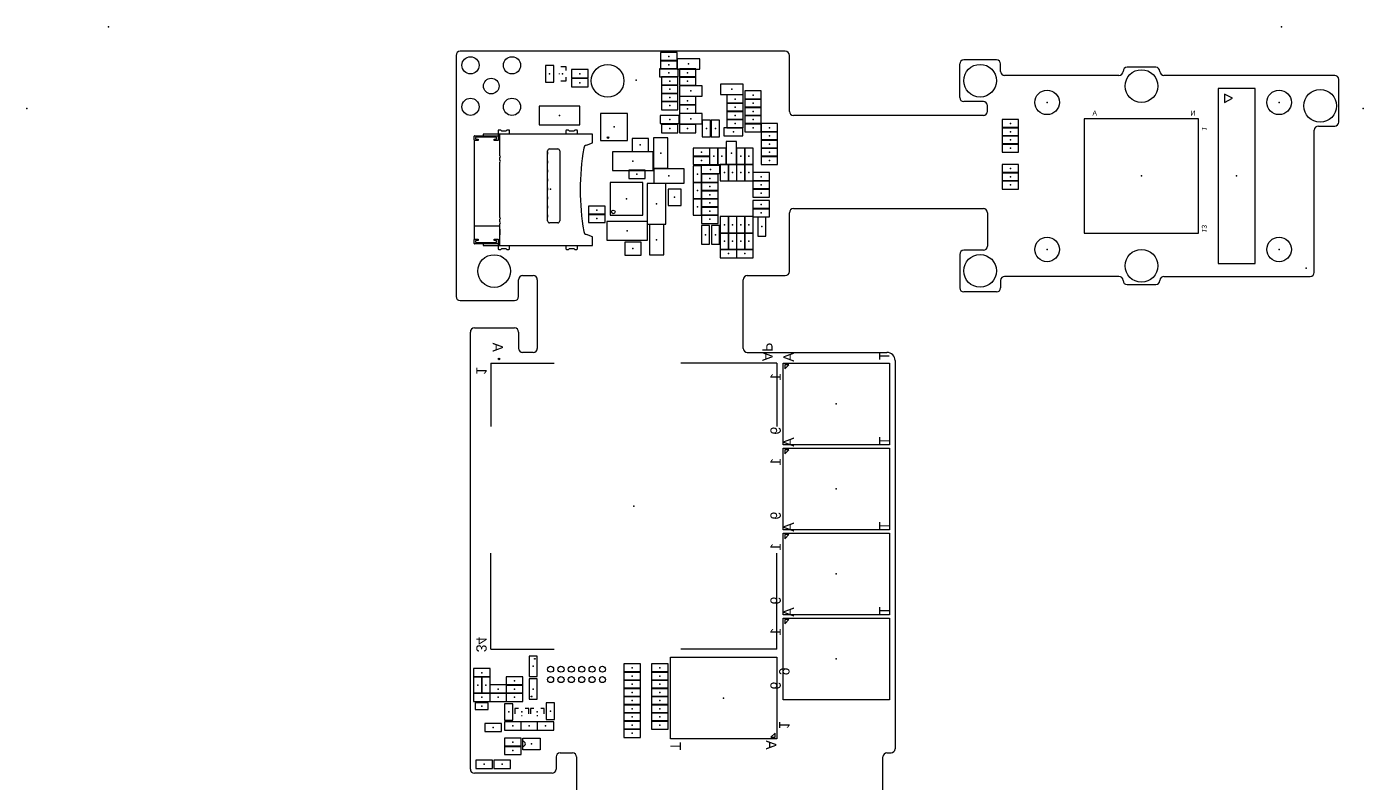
# Model space of a CAD drawing. Extents: x 5 to 169, y 5 to 191.
# Drawn here: x 5 to 168.6, y 99 to 191.5 of the extents above; entities that cross this region are included whole.
import ezdxf
from ezdxf.enums import TextEntityAlignment as Align

# ---------------------------------------------------------------- set-up
doc = ezdxf.new("R2010")
doc.units = 0
for name, color, linetype in [('17', 82, 'CONTINUOUS'), ('20', 7, 'CONTINUOUS'), ('22', 253, 'CONTINUOUS'), ('24', 7, 'CONTINUOUS')]:
    doc.layers.add(name, color=color, linetype=linetype)

# ---------------------------------------------------------------- blocks, each defined once
blk = doc.blocks.new('ROUNDP')
blk.add_circle((0, 0), 0.5)

msp = doc.modelspace()

# ---------------------------------------------------------------- linework, layer by layer
at = {"layer": '20'}
for p, q in [((97.85, 188.458), (58.058, 188.458)), ((57.558, 187.958), (57.558, 158.442)), ((98.35, 181.1), (98.35, 187.958)), ((119.2, 182.8), (119.2, 186.9)), ((123.7, 187.4), (119.7, 187.4)), ((124.2, 186), (124.2, 186.9)), ((138.7, 185.5), (124.7, 185.5)), ((143.2, 186.5), (139.7, 186.5)), ((165.1, 185.5), (144.2, 185.5)), ((165.6, 179.8), (165.6, 185)), ((122.1, 182.3), (119.7, 182.3)), ((122.6, 181.1), (122.6, 181.8)), ((122.1, 180.6), (98.85, 180.6)), ((162.6, 161.4), (162.6, 178.8)), ((163.1, 179.3), (165.1, 179.3)), ((98.35, 161.5), (98.35, 168.7)), ((98.85, 169.2), (122.1, 169.2)), ((122.6, 168.7), (122.6, 164.6)), ((119.2, 163.6), (119.2, 159.5)), ((122.1, 164.1), (119.7, 164.1)), ((65.2, 158.442), (65.2, 160.5)), ((65.7, 161), (67, 161)), ((67.5, 160.5), (67.5, 152.1)), ((92.7, 152.1), (92.7, 160.5)), ((93.2, 161), (97.85, 161)), ((124.2, 160.4), (124.2, 159.5)), ((138.7, 160.9), (124.7, 160.9)), ((144.2, 160.9), (162.1, 160.9)), ((123.7, 159), (119.7, 159)), ((139.7, 159.9), (143.2, 159.9)), ((58.058, 157.942), (64.7, 157.942)), ((59.3, 100.6), (59.3, 154.1)), ((59.8, 154.6), (64.7, 154.6)), ((65.2, 154.1), (65.2, 152.1)), ((67, 151.6), (65.7, 151.6)), ((93.2, 151.6), (110.3, 151.6)), ((111.3, 150.6), (111.3, 103.1)), ((69.8, 102.1), (69.8, 100.6)), ((70.3, 102.6), (71.8, 102.6)), ((72.3, 102.1), (72.3, 93.6)), ((109.8, 93.6), (109.8, 102.1)), ((110.3, 102.6), (110.8, 102.6)), ((69.3, 100.1), (59.8, 100.1))]:
    msp.add_line(p, q, dxfattribs=at)
for centre, radius in [((76.108, 184.838), 2), ((121.7, 184.856), 2), ((141.45, 184.2), 2), ((129.9, 182.2), 1.5), ((158.3, 182.2), 1.5), ((163.321, 181.778), 2), ((129.9, 164.2), 1.5), ((158.3, 164.2), 1.5), ((141.45, 162.2), 2), ((62.208, 161.562), 2), ((121.7, 161.58), 2), ((69.125, 112.835), 0.37), ((70.395, 112.835), 0.37), ((71.665, 112.835), 0.37), ((72.935, 112.835), 0.37), ((74.205, 112.835), 0.37), ((75.475, 112.835), 0.37), ((69.125, 111.565), 0.37), ((70.395, 111.565), 0.37), ((71.665, 111.565), 0.37), ((72.935, 111.565), 0.37), ((74.205, 111.565), 0.37), ((75.475, 111.565), 0.37)]:
    msp.add_circle(centre, radius, dxfattribs=at)
for centre, radius, start, end in [((58.058, 187.958), 0.5, 90, 180), ((97.85, 187.958), 0.5, 0, 90), ((119.7, 186.9), 0.5, 90, 180), ((123.7, 186.9), 0.5, 0, 90), ((124.7, 186), 0.5, 180, 270), ((138.7, 186), 0.5, 270, 0), ((139.7, 186), 0.5, 90, 180), ((143.2, 186), 0.5, 0, 90), ((144.2, 186), 0.5, 180, 270), ((165.1, 185), 0.5, 0, 90), ((119.7, 182.8), 0.5, 180, 270), ((122.1, 181.8), 0.5, 0, 90), ((98.85, 181.1), 0.5, 180, 270), ((122.1, 181.1), 0.5, 270, 0), ((163.1, 178.8), 0.5, 90, 180), ((165.1, 179.8), 0.5, 270, 0), ((98.85, 168.7), 0.5, 90, 180), ((122.1, 168.7), 0.5, 0, 90), ((119.7, 163.6), 0.5, 90, 180), ((122.1, 164.6), 0.5, 270, 0), ((65.7, 160.5), 0.5, 90, 180), ((67, 160.5), 0.5, 0, 90), ((93.2, 160.5), 0.5, 90, 180), ((97.85, 161.5), 0.5, 270, 0), ((124.7, 160.4), 0.5, 90, 180), ((138.7, 160.4), 0.5, 0, 90), ((139.7, 160.4), 0.5, 180, 270), ((143.2, 160.4), 0.5, 270, 0), ((144.2, 160.4), 0.5, 90, 180), ((162.1, 161.4), 0.5, 270, 0), ((119.7, 159.5), 0.5, 180, 270), ((123.7, 159.5), 0.5, 270, 0), ((58.058, 158.442), 0.5, 180, 270), ((64.7, 158.442), 0.5, 270, 0), ((59.8, 154.1), 0.5, 90, 180), ((64.7, 154.1), 0.5, 0, 90), ((65.7, 152.1), 0.5, 180, 270), ((67, 152.1), 0.5, 270, 0), ((93.2, 152.1), 0.5, 180, 270), ((110.3, 150.6), 1, 0, 90), ((110.8, 103.1), 0.5, 270, 0), ((70.3, 102.1), 0.5, 90, 180), ((71.8, 102.1), 0.5, 0, 90), ((110.3, 102.1), 0.5, 90, 180), ((59.8, 100.6), 0.5, 180, 270), ((69.3, 100.6), 0.5, 270, 0)]:
    msp.add_arc(centre, radius, start, end, dxfattribs=at)
at = {"layer": '22'}
for p, q in [((84.616, 188.308), (82.584, 188.308)), ((82.584, 188.308), (82.584, 187.292)), ((84.616, 187.292), (84.616, 188.308)), ((69.508, 186.716), (68.492, 186.716)), ((68.492, 186.716), (68.492, 184.684)), ((69.508, 184.684), (69.508, 186.716)), ((71.025, 186.55), (70.375, 186.55)), ((71.025, 186.118), (71.025, 186.55)), ((84.616, 187.308), (82.584, 187.308)), ((82.584, 187.308), (82.584, 186.292)), ((82.584, 187.292), (84.616, 187.292)), ((87.397, 187.535), (84.603, 187.535)), ((84.603, 187.535), (84.603, 186.265)), ((84.616, 186.292), (84.616, 187.308)), ((87.397, 186.265), (87.397, 187.535)), ((70.175, 185.752), (70.175, 185.648)), ((71.025, 184.85), (71.025, 185.282)), ((73.716, 186.208), (71.684, 186.208)), ((71.684, 186.208), (71.684, 185.192)), ((71.684, 185.192), (73.716, 185.192)), ((73.716, 185.108), (71.684, 185.108)), ((71.684, 185.108), (71.684, 184.092)), ((73.716, 185.192), (73.716, 186.208)), ((73.716, 184.092), (73.716, 185.108)), ((84.7542, 186.289), (82.4458, 186.289)), ((82.4458, 186.289), (82.4458, 185.311)), ((82.4458, 185.311), (84.7542, 185.311)), ((82.584, 186.292), (84.616, 186.292)), ((84.716, 185.308), (82.684, 185.308)), ((82.684, 185.308), (82.684, 184.292)), ((84.603, 186.265), (87.397, 186.265)), ((84.716, 184.292), (84.716, 185.308)), ((84.7542, 185.311), (84.7542, 186.289)), ((86.916, 186.308), (84.884, 186.308)), ((84.884, 186.308), (84.884, 185.292)), ((86.916, 185.308), (84.884, 185.308)), ((84.884, 185.308), (84.884, 184.292)), ((84.884, 185.292), (86.916, 185.292)), ((86.916, 185.292), (86.916, 186.308)), ((86.916, 184.292), (86.916, 185.308)), ((68.492, 184.684), (69.508, 184.684)), ((70.375, 184.85), (71.025, 184.85)), ((71.684, 184.092), (73.716, 184.092)), ((84.716, 184.308), (82.684, 184.308)), ((82.684, 184.308), (82.684, 183.292)), ((82.684, 184.292), (84.716, 184.292)), ((84.716, 183.308), (82.684, 183.308)), ((82.684, 183.308), (82.684, 182.292)), ((82.684, 183.292), (84.716, 183.292)), ((84.716, 183.292), (84.716, 184.308)), ((84.716, 182.292), (84.716, 183.308)), ((84.884, 184.292), (86.916, 184.292)), ((87.697, 184.235), (84.903, 184.235)), ((84.903, 184.235), (84.903, 182.965)), ((87.697, 182.965), (87.697, 184.235)), ((92.697, 184.435), (89.903, 184.435)), ((89.903, 184.435), (89.903, 183.165)), ((92.697, 183.165), (92.697, 184.435)), ((94.916, 183.608), (92.884, 183.608)), ((92.884, 183.608), (92.884, 182.592)), ((94.916, 182.592), (94.916, 183.608)), ((155.35, 183.9), (150.85, 183.9)), ((150.85, 183.9), (150.85, 162.5)), ((155.35, 162.5), (155.35, 183.9)), ((72.6892, 181.743), (67.7108, 181.743)), ((67.7108, 181.743), (67.7108, 179.457)), ((72.6892, 179.457), (72.6892, 181.743)), ((84.716, 182.308), (82.684, 182.308)), ((82.684, 182.308), (82.684, 181.292)), ((82.684, 182.292), (84.716, 182.292)), ((84.716, 181.292), (84.716, 182.308)), ((86.916, 182.908), (84.884, 182.908)), ((84.884, 182.908), (84.884, 181.892)), ((86.916, 181.908), (84.884, 181.908)), ((84.884, 181.908), (84.884, 180.892)), ((84.884, 181.892), (86.916, 181.892)), ((84.903, 182.965), (87.697, 182.965)), ((86.916, 181.892), (86.916, 182.908)), ((86.916, 180.892), (86.916, 181.908)), ((89.903, 183.165), (92.697, 183.165)), ((92.716, 183.108), (90.684, 183.108)), ((90.684, 183.108), (90.684, 182.092)), ((92.716, 182.108), (90.684, 182.108)), ((90.684, 182.108), (90.684, 181.092)), ((90.684, 182.092), (92.716, 182.092)), ((92.716, 182.092), (92.716, 183.108)), ((92.716, 181.092), (92.716, 182.108)), ((94.916, 182.608), (92.884, 182.608)), ((92.884, 182.608), (92.884, 181.592)), ((92.884, 182.592), (94.916, 182.592)), ((94.916, 181.608), (92.884, 181.608)), ((92.884, 181.608), (92.884, 180.592)), ((94.916, 181.592), (94.916, 182.608)), ((94.916, 180.592), (94.916, 181.608)), ((151.6, 183.2), (151.6, 182.2)), ((152.6, 182.7), (151.6, 183.2)), ((151.6, 182.2), (152.6, 182.7)), ((75.25, 180.85), (75.25, 177.55)), ((78.55, 180.85), (75.25, 180.85)), ((78.55, 177.55), (78.55, 180.85)), ((84.8542, 180.589), (82.5458, 180.589)), ((82.5458, 180.589), (82.5458, 179.611)), ((82.684, 181.292), (84.716, 181.292)), ((84.8542, 179.611), (84.8542, 180.589)), ((84.884, 180.892), (86.916, 180.892)), ((87.697, 180.835), (84.903, 180.835)), ((84.903, 180.835), (84.903, 179.565)), ((88.708, 180.016), (87.692, 180.016)), ((87.692, 180.016), (87.692, 177.984)), ((87.697, 179.565), (87.697, 180.835)), ((88.708, 177.984), (88.708, 180.016)), ((88.792, 180.016), (88.792, 177.984)), ((89.808, 180.016), (88.792, 180.016)), ((89.808, 177.984), (89.808, 180.016)), ((92.716, 181.108), (90.684, 181.108)), ((90.684, 181.108), (90.684, 180.092)), ((90.684, 181.092), (92.716, 181.092)), ((92.716, 180.108), (90.684, 180.108)), ((90.684, 180.108), (90.684, 179.092)), ((90.684, 180.092), (92.716, 180.092)), ((92.716, 180.092), (92.716, 181.108)), ((92.716, 179.092), (92.716, 180.108)), ((92.884, 181.592), (94.916, 181.592)), ((94.916, 180.608), (92.884, 180.608)), ((92.884, 180.608), (92.884, 179.592)), ((92.884, 180.592), (94.916, 180.592)), ((94.916, 179.592), (94.916, 180.608)), ((126.416, 180.108), (124.384, 180.108)), ((124.384, 180.108), (124.384, 179.092)), ((126.416, 179.092), (126.416, 180.108)), ((148.45, 180.2), (134.45, 180.2)), ((134.45, 180.2), (134.45, 166.2)), ((148.45, 166.2), (148.45, 180.2)), ((62.695, 178.725), (62.695, 178.055)), ((63.025, 178.805), (62.775, 178.805)), ((63.15, 178.685), (63.025, 178.805)), ((63.65, 178.685), (63.15, 178.685)), ((63.775, 178.805), (63.65, 178.685)), ((64.025, 178.805), (63.775, 178.805)), ((64.105, 178.305), (64.105, 178.725)), ((67.7108, 179.457), (72.6892, 179.457)), ((70.995, 178.725), (70.995, 178.305)), ((71.325, 178.805), (71.075, 178.805)), ((71.45, 178.685), (71.325, 178.805)), ((71.95, 178.685), (71.45, 178.685)), ((72.075, 178.805), (71.95, 178.685)), ((72.325, 178.805), (72.075, 178.805)), ((72.405, 178.305), (72.405, 178.725)), ((82.5458, 179.611), (84.8542, 179.611)), ((84.716, 179.508), (82.684, 179.508)), ((82.684, 179.508), (82.684, 178.492)), ((82.684, 178.492), (84.716, 178.492)), ((84.716, 178.492), (84.716, 179.508)), ((86.916, 179.508), (84.884, 179.508)), ((84.884, 179.508), (84.884, 178.492)), ((84.884, 178.492), (86.916, 178.492)), ((84.903, 179.565), (87.697, 179.565)), ((86.916, 178.492), (86.916, 179.508)), ((92.6542, 179.089), (90.3458, 179.089)), ((90.3458, 179.089), (90.3458, 178.111)), ((90.684, 179.092), (92.716, 179.092)), ((92.6542, 178.111), (92.6542, 179.089)), ((94.916, 179.608), (92.884, 179.608)), ((92.884, 179.608), (92.884, 178.592)), ((92.884, 179.592), (94.916, 179.592)), ((92.884, 178.592), (94.916, 178.592)), ((96.916, 179.608), (94.884, 179.608)), ((94.884, 179.608), (94.884, 178.592)), ((96.916, 178.608), (94.884, 178.608)), ((94.884, 178.608), (94.884, 177.592)), ((94.884, 178.592), (96.916, 178.592)), ((94.916, 178.592), (94.916, 179.608)), ((96.916, 178.592), (96.916, 179.608)), ((96.916, 177.592), (96.916, 178.608)), ((126.416, 179.108), (124.384, 179.108)), ((124.384, 179.108), (124.384, 178.092)), ((124.384, 179.092), (126.416, 179.092)), ((126.416, 178.092), (126.416, 179.108)), ((59.75, 177.605), (59.75, 178.065)), ((60.25, 177.555), (59.75, 177.555)), ((59.75, 177.555), (59.75, 167.0841)), ((59.8, 178.115), (62.62, 178.115)), ((60, 177.955), (59.95, 177.905)), ((59.95, 177.905), (59.95, 177.755)), ((59.95, 177.755), (60, 177.705)), ((62.45, 177.955), (60, 177.955)), ((60, 177.705), (60.25, 177.705)), ((60.25, 177.705), (60.25, 177.555)), ((62.9, 178.305), (60.85, 178.305)), ((60.85, 178.305), (60.85, 178.125)), ((62.2, 177.555), (62.2, 177.705)), ((62.2, 177.705), (62.45, 177.705)), ((62.7, 177.555), (62.2, 177.555)), ((62.5, 177.905), (62.45, 177.955)), ((62.45, 177.705), (62.5, 177.755)), ((62.5, 177.755), (62.5, 177.905)), ((62.695, 178.055), (62.7, 178.055)), ((62.7, 178.055), (62.7, 177.555)), ((64.105, 178.305), (62.9, 178.305)), ((62.9, 175.655), (62.9, 178.305)), ((70.995, 178.305), (64.105, 178.305)), ((72.405, 178.305), (70.995, 178.305)), ((74.25, 178.305), (72.405, 178.305)), ((73.5052, 176.9839), (74.25, 177.255)), ((74.25, 177.255), (74.25, 178.305)), ((75.25, 177.55), (78.55, 177.55)), ((79.1, 177.8), (79.1, 176.2)), ((81.1, 177.8), (79.1, 177.8)), ((81.1, 176.2), (81.1, 177.8)), ((81.711, 177.8542), (81.711, 174.1458)), ((83.489, 177.8542), (81.711, 177.8542)), ((83.489, 174.1458), (83.489, 177.8542)), ((87.692, 177.984), (88.708, 177.984)), ((88.792, 177.984), (89.808, 177.984)), ((90.3458, 178.111), (92.6542, 178.111)), ((91.885, 177.397), (90.615, 177.397)), ((90.615, 177.397), (90.615, 174.603)), ((91.885, 174.603), (91.885, 177.397)), ((96.916, 177.608), (94.884, 177.608)), ((94.884, 177.608), (94.884, 176.592)), ((94.884, 177.592), (96.916, 177.592)), ((96.916, 176.592), (96.916, 177.608)), ((126.416, 178.108), (124.384, 178.108)), ((124.384, 178.108), (124.384, 177.092)), ((124.384, 178.092), (126.416, 178.092)), ((126.416, 177.108), (124.384, 177.108)), ((124.384, 177.108), (124.384, 176.092)), ((124.384, 177.092), (126.416, 177.092)), ((126.416, 177.092), (126.416, 178.108)), ((126.416, 176.092), (126.416, 177.108)), ((62.9, 175.105), (62.9, 175.455)), ((68.7486, 176.155), (68.7486, 175.855)), ((68.7486, 175.055), (68.7486, 174.755)), ((68.75, 167.705), (68.75, 176.255)), ((69, 176.505), (70, 176.505)), ((70.25, 176.255), (70.25, 167.705)), ((81.6892, 176.143), (76.7108, 176.143)), ((76.7108, 176.143), (76.7108, 173.857)), ((79.1, 176.2), (81.1, 176.2)), ((81.6892, 173.857), (81.6892, 176.143)), ((88.616, 176.608), (86.584, 176.608)), ((86.584, 176.608), (86.584, 175.592)), ((88.616, 175.608), (86.584, 175.608)), ((86.584, 175.608), (86.584, 174.592)), ((86.584, 175.592), (88.616, 175.592)), ((88.592, 176.616), (88.592, 174.584)), ((89.608, 176.616), (88.592, 176.616)), ((88.616, 175.592), (88.616, 176.608)), ((88.616, 174.592), (88.616, 175.608)), ((89.592, 176.616), (89.592, 174.584)), ((90.608, 176.616), (89.592, 176.616)), ((89.608, 174.584), (89.608, 176.616)), ((90.608, 174.584), (90.608, 176.616)), ((92.908, 176.616), (91.892, 176.616)), ((91.892, 176.616), (91.892, 174.584)), ((93.908, 176.616), (92.892, 176.616)), ((92.892, 176.616), (92.892, 174.584)), ((92.908, 174.584), (92.908, 176.616)), ((93.908, 174.584), (93.908, 176.616)), ((96.916, 176.608), (94.884, 176.608)), ((94.884, 176.608), (94.884, 175.592)), ((94.884, 176.592), (96.916, 176.592)), ((96.916, 175.608), (94.884, 175.608)), ((94.884, 175.608), (94.884, 174.592)), ((94.884, 175.592), (96.916, 175.592)), ((96.916, 175.592), (96.916, 176.608)), ((96.916, 174.592), (96.916, 175.608)), ((124.384, 176.092), (126.416, 176.092)), ((62.9, 168.105), (62.9, 174.905)), ((68.7486, 173.955), (68.7486, 173.655)), ((76.7108, 173.857), (81.6892, 173.857)), ((80.716, 173.908), (78.684, 173.908)), ((78.684, 173.908), (78.684, 172.892)), ((80.716, 172.892), (80.716, 173.908)), ((81.711, 174.1458), (83.489, 174.1458)), ((85.4542, 174.089), (81.7458, 174.089)), ((81.7458, 174.089), (81.7458, 172.311)), ((85.4542, 172.311), (85.4542, 174.089)), ((86.584, 174.592), (88.616, 174.592)), ((87.608, 174.416), (86.592, 174.416)), ((86.592, 174.416), (86.592, 172.384)), ((89.8542, 174.489), (87.5458, 174.489)), ((87.5458, 174.489), (87.5458, 173.511)), ((87.5458, 173.511), (89.8542, 173.511)), ((87.608, 172.384), (87.608, 174.416)), ((88.592, 174.584), (89.608, 174.584)), ((89.592, 174.584), (90.608, 174.584)), ((89.8542, 173.511), (89.8542, 174.489)), ((89.892, 174.616), (89.892, 172.584)), ((90.908, 174.616), (89.892, 174.616)), ((90.615, 174.603), (91.885, 174.603)), ((90.892, 174.616), (90.892, 172.584)), ((91.908, 174.616), (90.892, 174.616)), ((90.908, 172.584), (90.908, 174.616)), ((91.892, 174.616), (91.892, 172.584)), ((92.908, 174.616), (91.892, 174.616)), ((91.892, 174.584), (92.908, 174.584)), ((91.908, 172.584), (91.908, 174.616)), ((92.892, 174.616), (92.892, 172.584)), ((93.908, 174.616), (92.892, 174.616)), ((92.892, 174.584), (93.908, 174.584)), ((92.908, 172.584), (92.908, 174.616)), ((95.916, 173.608), (93.884, 173.608)), ((93.884, 173.608), (93.884, 172.592)), ((93.908, 172.584), (93.908, 174.616)), ((94.884, 174.592), (96.916, 174.592)), ((95.916, 172.592), (95.916, 173.608)), ((126.416, 174.608), (124.384, 174.608)), ((124.384, 174.608), (124.384, 173.592)), ((126.416, 173.608), (124.384, 173.608)), ((124.384, 173.608), (124.384, 172.592)), ((124.384, 173.592), (126.416, 173.592)), ((126.416, 173.592), (126.416, 174.608)), ((126.416, 172.592), (126.416, 173.608)), ((68.7486, 172.855), (68.7486, 172.555)), ((76.4, 172.4), (76.4, 168.4)), ((80.4, 172.4), (76.4, 172.4)), ((78.684, 172.892), (80.716, 172.892)), ((80.4, 168.4), (80.4, 172.4)), ((80.957, 172.2892), (80.957, 167.3108)), ((83.243, 172.2892), (80.957, 172.2892)), ((81.7458, 172.311), (85.4542, 172.311)), ((83.243, 167.3108), (83.243, 172.2892)), ((86.592, 172.416), (86.592, 170.384)), ((87.608, 172.416), (86.592, 172.416)), ((86.592, 172.384), (87.608, 172.384)), ((89.616, 173.408), (87.584, 173.408)), ((87.584, 173.408), (87.584, 172.392)), ((89.616, 172.408), (87.584, 172.408)), ((87.584, 172.408), (87.584, 171.392)), ((87.584, 172.392), (89.616, 172.392)), ((87.608, 170.384), (87.608, 172.416)), ((89.616, 172.392), (89.616, 173.408)), ((89.616, 171.392), (89.616, 172.408)), ((89.892, 172.584), (90.908, 172.584)), ((90.892, 172.584), (91.908, 172.584)), ((91.892, 172.584), (92.908, 172.584)), ((92.892, 172.584), (93.908, 172.584)), ((95.916, 172.608), (93.884, 172.608)), ((93.884, 172.608), (93.884, 171.592)), ((93.884, 172.592), (95.916, 172.592)), ((95.916, 171.592), (95.916, 172.608)), ((126.416, 172.608), (124.384, 172.608)), ((124.384, 172.608), (124.384, 171.592)), ((124.384, 172.592), (126.416, 172.592)), ((126.416, 171.592), (126.416, 172.608)), ((68.7486, 171.755), (68.7486, 171.455)), ((68.7486, 170.655), (68.7486, 170.355)), ((85.1, 171.6), (83.5, 171.6)), ((83.5, 171.6), (83.5, 169.6)), ((85.1, 169.6), (85.1, 171.6)), ((87.608, 170.416), (86.592, 170.416)), ((86.592, 170.416), (86.592, 168.384)), ((86.592, 170.384), (87.608, 170.384)), ((89.616, 171.408), (87.584, 171.408)), ((87.584, 171.408), (87.584, 170.392)), ((87.584, 171.392), (89.616, 171.392)), ((89.616, 170.408), (87.584, 170.408)), ((87.584, 170.408), (87.584, 169.392)), ((87.584, 170.392), (89.616, 170.392)), ((87.608, 168.384), (87.608, 170.416)), ((89.616, 170.392), (89.616, 171.408)), ((89.616, 169.392), (89.616, 170.408)), ((95.916, 171.608), (93.884, 171.608)), ((93.884, 171.608), (93.884, 170.592)), ((93.884, 171.592), (95.916, 171.592)), ((93.884, 170.592), (95.916, 170.592)), ((95.916, 170.208), (93.884, 170.208)), ((93.884, 170.208), (93.884, 169.192)), ((95.916, 170.592), (95.916, 171.608)), ((95.916, 169.192), (95.916, 170.208)), ((124.384, 171.592), (126.416, 171.592)), ((68.7486, 169.555), (68.7486, 169.255)), ((75.816, 169.508), (73.784, 169.508)), ((73.784, 169.508), (73.784, 168.492)), ((75.816, 168.508), (73.784, 168.508)), ((73.784, 168.508), (73.784, 167.492)), ((75.816, 168.492), (75.816, 169.508)), ((75.816, 167.492), (75.816, 168.508)), ((83.5, 169.6), (85.1, 169.6)), ((89.616, 169.408), (87.584, 169.408)), ((87.584, 169.408), (87.584, 168.392)), ((87.584, 169.392), (89.616, 169.392)), ((89.616, 168.392), (89.616, 169.408)), ((95.916, 169.208), (93.884, 169.208)), ((93.884, 169.208), (93.884, 168.192)), ((93.884, 169.192), (95.916, 169.192)), ((95.916, 168.192), (95.916, 169.208)), ((59.75, 167.0841), (62.9, 167.0841)), ((59.75, 167.0841), (59.75, 165.455)), ((62.9, 167.555), (62.9, 167.905)), ((62.9, 167.0841), (62.9, 167.355)), ((62.9, 164.705), (62.9, 167.0841)), ((68.7486, 168.455), (68.7486, 168.155)), ((70, 167.455), (69, 167.455)), ((73.784, 168.492), (75.816, 168.492)), ((73.784, 167.492), (75.816, 167.492)), ((80.9892, 167.643), (76.0108, 167.643)), ((76.0108, 167.643), (76.0108, 165.357)), ((76.4, 168.4), (80.4, 168.4)), ((80.957, 167.3108), (83.243, 167.3108)), ((80.9892, 165.357), (80.9892, 167.643)), ((82.989, 167.2542), (81.211, 167.2542)), ((81.211, 167.2542), (81.211, 163.5458)), ((82.989, 163.5458), (82.989, 167.2542)), ((86.592, 168.384), (87.608, 168.384)), ((89.616, 168.408), (87.584, 168.408)), ((87.584, 168.408), (87.584, 167.392)), ((87.584, 168.392), (89.616, 168.392)), ((87.584, 167.392), (89.616, 167.392)), ((87.611, 167.1542), (87.611, 164.8458)), ((88.589, 167.1542), (87.611, 167.1542)), ((88.589, 164.8458), (88.589, 167.1542)), ((88.811, 167.1542), (88.811, 164.8458)), ((89.789, 167.1542), (88.811, 167.1542)), ((89.616, 167.392), (89.616, 168.408)), ((89.789, 164.8458), (89.789, 167.1542)), ((90.908, 168.216), (89.892, 168.216)), ((89.892, 168.216), (89.892, 166.184)), ((91.908, 168.216), (90.892, 168.216)), ((90.892, 168.216), (90.892, 166.184)), ((90.908, 166.184), (90.908, 168.216)), ((92.908, 168.216), (91.892, 168.216)), ((91.892, 168.216), (91.892, 166.184)), ((91.908, 166.184), (91.908, 168.216)), ((93.908, 168.216), (92.892, 168.216)), ((92.892, 168.216), (92.892, 166.184)), ((92.908, 166.184), (92.908, 168.216)), ((93.884, 168.192), (95.916, 168.192)), ((93.908, 166.184), (93.908, 168.216)), ((94.511, 168.1542), (94.511, 165.8458)), ((95.489, 168.1542), (94.511, 168.1542)), ((95.489, 165.8458), (95.489, 168.1542)), ((59.75, 165.455), (60.25, 165.455)), ((59.75, 164.945), (59.75, 165.405)), ((60, 165.305), (59.95, 165.255)), ((59.95, 165.255), (59.95, 165.105)), ((60.25, 165.305), (60, 165.305)), ((60.25, 165.455), (60.25, 165.305)), ((62.2, 165.305), (62.2, 165.455)), ((62.2, 165.455), (62.7, 165.455)), ((62.45, 165.305), (62.2, 165.305)), ((62.5, 165.255), (62.45, 165.305)), ((62.5, 165.105), (62.5, 165.255)), ((62.7, 165.455), (62.7, 164.955)), ((62.9, 166.705), (62.9, 165.985)), ((74.25, 165.755), (73.5052, 166.0261)), ((74.25, 164.705), (74.25, 165.755)), ((76.0108, 165.357), (80.9892, 165.357)), ((90.908, 166.216), (89.892, 166.216)), ((89.892, 166.216), (89.892, 164.184)), ((89.892, 166.184), (90.908, 166.184)), ((91.908, 166.216), (90.892, 166.216)), ((90.892, 166.216), (90.892, 164.184)), ((90.892, 166.184), (91.908, 166.184)), ((90.908, 164.184), (90.908, 166.216)), ((92.908, 166.216), (91.892, 166.216)), ((91.892, 166.216), (91.892, 164.184)), ((91.892, 166.184), (92.908, 166.184)), ((91.908, 164.184), (91.908, 166.216)), ((92.892, 166.216), (92.892, 164.184)), ((93.908, 166.216), (92.892, 166.216)), ((92.892, 166.184), (93.908, 166.184)), ((92.908, 164.184), (92.908, 166.216)), ((93.908, 164.184), (93.908, 166.216)), ((94.511, 165.8458), (95.489, 165.8458)), ((134.45, 166.2), (148.45, 166.2)), ((62.62, 164.895), (59.8, 164.895)), ((59.95, 165.105), (60, 165.055)), ((60, 165.055), (62.45, 165.055)), ((60.85, 164.885), (60.85, 164.705)), ((60.85, 164.705), (62.9, 164.705)), ((62.45, 165.055), (62.5, 165.105)), ((62.7, 164.955), (62.695, 164.955)), ((62.695, 164.955), (62.695, 164.285)), ((62.775, 164.205), (63.025, 164.205)), ((62.9, 164.705), (64.105, 164.705)), ((63.025, 164.205), (63.15, 164.325)), ((63.15, 164.325), (63.65, 164.325)), ((63.65, 164.325), (63.775, 164.205)), ((63.775, 164.205), (64.025, 164.205)), ((64.105, 164.705), (70.995, 164.705)), ((64.105, 164.285), (64.105, 164.705)), ((70.995, 164.705), (72.405, 164.705)), ((70.995, 164.705), (70.995, 164.285)), ((71.075, 164.205), (71.325, 164.205)), ((71.325, 164.205), (71.45, 164.325)), ((71.45, 164.325), (71.95, 164.325)), ((71.95, 164.325), (72.075, 164.205)), ((72.075, 164.205), (72.325, 164.205)), ((72.405, 164.705), (74.25, 164.705)), ((72.405, 164.285), (72.405, 164.705)), ((78.2, 165.1), (78.2, 163.5)), ((80.2, 165.1), (78.2, 165.1)), ((80.2, 163.5), (80.2, 165.1)), ((87.611, 164.8458), (88.589, 164.8458)), ((88.811, 164.8458), (89.789, 164.8458)), ((91.916, 164.208), (89.884, 164.208)), ((89.884, 164.208), (89.884, 163.192)), ((89.892, 164.184), (90.908, 164.184)), ((90.892, 164.184), (91.908, 164.184)), ((93.916, 164.208), (91.884, 164.208)), ((91.884, 164.208), (91.884, 163.192)), ((91.892, 164.184), (92.908, 164.184)), ((91.916, 163.192), (91.916, 164.208)), ((92.892, 164.184), (93.908, 164.184)), ((93.916, 163.192), (93.916, 164.208)), ((78.2, 163.5), (80.2, 163.5)), ((81.211, 163.5458), (82.989, 163.5458)), ((89.884, 163.192), (91.916, 163.192)), ((91.884, 163.192), (93.916, 163.192)), ((150.85, 162.5), (155.35, 162.5)), ((61.8, 150.3), (61.8, 142.55)), ((61.8, 150.3), (69.55, 150.3)), ((96.8, 150.3), (85.05, 150.3)), ((96.8, 150.3), (96.8, 142.55)), ((97.6, 140.3), (97.6, 150.3)), ((97.6, 150.3), (110.6, 150.3)), ((97.8, 149.6), (98.3, 150.1)), ((97.8, 150.1), (97.8, 149.6)), ((98.3, 150.1), (97.8, 150.1)), ((110.6, 150.3), (110.6, 140.3)), ((110.6, 140.3), (97.6, 140.3)), ((97.6, 129.9), (97.6, 139.9)), ((97.6, 139.9), (110.6, 139.9)), ((97.8, 139.2), (98.3, 139.7)), ((97.8, 139.7), (97.8, 139.2)), ((98.3, 139.7), (97.8, 139.7)), ((110.6, 139.9), (110.6, 129.9)), ((110.6, 129.9), (97.6, 129.9)), ((97.6, 119.5), (97.6, 129.5)), ((97.6, 129.5), (110.6, 129.5)), ((97.8, 128.8), (98.3, 129.3)), ((97.8, 129.3), (97.8, 128.8)), ((98.3, 129.3), (97.8, 129.3)), ((110.6, 129.5), (110.6, 119.5)), ((61.8, 115.3), (61.8, 127.05)), ((96.8, 115.3), (96.8, 127.05)), ((110.6, 119.5), (97.6, 119.5)), ((97.6, 109.1), (97.6, 119.1)), ((97.6, 119.1), (110.6, 119.1)), ((97.8, 118.4), (98.3, 118.9)), ((97.8, 118.9), (97.8, 118.4)), ((98.3, 118.9), (97.8, 118.9)), ((110.6, 119.1), (110.6, 109.1)), ((61.8, 115.3), (69.55, 115.3)), ((96.8, 115.3), (85.05, 115.3)), ((61.716, 112.908), (59.684, 112.908)), ((59.684, 112.908), (59.684, 111.892)), ((61.716, 111.892), (61.716, 112.908)), ((66.5, 114.45), (66.5, 111.95)), ((67.5, 114.45), (66.5, 114.45)), ((67.5, 111.95), (67.5, 114.45)), ((80.116, 113.508), (78.084, 113.508)), ((78.084, 113.508), (78.084, 112.492)), ((80.116, 112.492), (80.116, 113.508)), ((83.516, 113.508), (81.484, 113.508)), ((81.484, 113.508), (81.484, 112.492)), ((83.516, 112.492), (83.516, 113.508)), ((83.8, 104.3), (83.8, 114.3)), ((83.8, 114.3), (96.8, 114.3)), ((96.8, 114.3), (96.8, 104.3)), ((59.684, 111.892), (61.716, 111.892)), ((59.692, 111.916), (59.692, 109.884)), ((60.708, 111.916), (59.692, 111.916)), ((60.692, 111.916), (60.692, 109.884)), ((61.708, 111.916), (60.692, 111.916)), ((60.708, 109.884), (60.708, 111.916)), ((61.708, 109.884), (61.708, 111.916)), ((65.716, 111.908), (63.684, 111.908)), ((63.684, 111.908), (63.684, 110.892)), ((65.716, 110.892), (65.716, 111.908)), ((66.5, 111.95), (67.5, 111.95)), ((66.5, 111.65), (66.5, 109.15)), ((67.5, 111.65), (66.5, 111.65)), ((67.5, 109.15), (67.5, 111.65)), ((80.116, 112.508), (78.084, 112.508)), ((78.084, 112.508), (78.084, 111.492)), ((78.084, 112.492), (80.116, 112.492)), ((80.116, 111.508), (78.084, 111.508)), ((78.084, 111.508), (78.084, 110.492)), ((78.084, 111.492), (80.116, 111.492)), ((80.116, 111.492), (80.116, 112.508)), ((80.116, 110.492), (80.116, 111.508)), ((83.516, 112.508), (81.484, 112.508)), ((81.484, 112.508), (81.484, 111.492)), ((81.484, 112.492), (83.516, 112.492)), ((83.516, 111.508), (81.484, 111.508)), ((81.484, 111.508), (81.484, 110.492)), ((81.484, 111.492), (83.516, 111.492)), ((83.516, 111.492), (83.516, 112.508)), ((83.516, 110.492), (83.516, 111.508)), ((61.716, 109.908), (59.684, 109.908)), ((59.684, 109.908), (59.684, 108.892)), ((59.692, 109.884), (60.708, 109.884)), ((60.692, 109.884), (61.708, 109.884)), ((63.716, 110.908), (61.684, 110.908)), ((61.684, 110.908), (61.684, 109.892)), ((63.716, 109.908), (61.684, 109.908)), ((61.684, 109.908), (61.684, 108.892)), ((61.684, 109.892), (63.716, 109.892)), ((61.716, 108.892), (61.716, 109.908)), ((65.716, 110.908), (63.684, 110.908)), ((63.684, 110.908), (63.684, 109.892)), ((63.684, 110.892), (65.716, 110.892)), ((65.716, 109.908), (63.684, 109.908)), ((63.684, 109.908), (63.684, 108.892)), ((63.684, 109.892), (65.716, 109.892)), ((63.716, 109.892), (63.716, 110.908)), ((63.716, 108.892), (63.716, 109.908)), ((65.716, 109.892), (65.716, 110.908)), ((65.716, 108.892), (65.716, 109.908)), ((80.116, 110.508), (78.084, 110.508)), ((78.084, 110.508), (78.084, 109.492)), ((78.084, 110.492), (80.116, 110.492)), ((80.116, 109.492), (80.116, 110.508)), ((83.516, 110.508), (81.484, 110.508)), ((81.484, 110.508), (81.484, 109.492)), ((81.484, 110.492), (83.516, 110.492)), ((83.516, 109.492), (83.516, 110.508)), ((59.684, 108.892), (61.716, 108.892)), ((61.5, 108.7), (59.9, 108.7)), ((59.9, 108.7), (59.9, 107.9)), ((61.5, 107.9), (61.5, 108.7)), ((61.684, 108.892), (63.716, 108.892)), ((63.492, 108.616), (63.492, 106.584)), ((64.508, 108.616), (63.492, 108.616)), ((63.684, 108.892), (65.716, 108.892)), ((64.508, 106.584), (64.508, 108.616)), ((64.75, 108.025), (64.75, 107.375)), ((65.182, 108.025), (64.75, 108.025)), ((66.45, 108.025), (66.018, 108.025)), ((66.45, 107.375), (66.45, 108.025)), ((66.5, 109.15), (67.5, 109.15)), ((66.65, 108.025), (66.65, 107.375)), ((67.082, 108.025), (66.65, 108.025)), ((68.35, 108.025), (67.918, 108.025)), ((68.35, 107.375), (68.35, 108.025)), ((68.592, 108.716), (68.592, 106.684)), ((69.608, 108.716), (68.592, 108.716)), ((69.608, 106.684), (69.608, 108.716)), ((80.116, 109.508), (78.084, 109.508)), ((78.084, 109.508), (78.084, 108.492)), ((78.084, 109.492), (80.116, 109.492)), ((80.116, 108.508), (78.084, 108.508)), ((78.084, 108.508), (78.084, 107.492)), ((78.084, 108.492), (80.116, 108.492)), ((80.116, 108.492), (80.116, 109.508)), ((80.116, 107.492), (80.116, 108.508)), ((83.516, 109.508), (81.484, 109.508)), ((81.484, 109.508), (81.484, 108.492)), ((81.484, 109.492), (83.516, 109.492)), ((83.516, 108.508), (81.484, 108.508)), ((81.484, 108.508), (81.484, 107.492)), ((81.484, 108.492), (83.516, 108.492)), ((83.516, 108.492), (83.516, 109.508)), ((83.516, 107.492), (83.516, 108.508)), ((110.6, 109.1), (97.6, 109.1)), ((59.9, 107.9), (61.5, 107.9)), ((65.516, 106.408), (63.484, 106.408)), ((63.484, 106.408), (63.484, 105.392)), ((63.492, 106.584), (64.508, 106.584)), ((67.516, 106.408), (65.484, 106.408)), ((65.484, 106.408), (65.484, 105.392)), ((65.516, 105.392), (65.516, 106.408)), ((65.548, 107.175), (65.652, 107.175)), ((67.448, 107.175), (67.552, 107.175)), ((69.516, 106.408), (67.484, 106.408)), ((67.484, 106.408), (67.484, 105.392)), ((67.516, 105.392), (67.516, 106.408)), ((68.592, 106.684), (69.608, 106.684)), ((69.516, 105.392), (69.516, 106.408)), ((80.116, 107.508), (78.084, 107.508)), ((78.084, 107.508), (78.084, 106.492)), ((78.084, 107.492), (80.116, 107.492)), ((80.116, 106.508), (78.084, 106.508)), ((78.084, 106.508), (78.084, 105.492)), ((78.084, 106.492), (80.116, 106.492)), ((80.116, 106.492), (80.116, 107.508)), ((80.116, 105.492), (80.116, 106.508)), ((83.516, 107.508), (81.484, 107.508)), ((81.484, 107.508), (81.484, 106.492)), ((81.484, 107.492), (83.516, 107.492)), ((83.516, 106.508), (81.484, 106.508)), ((81.484, 106.508), (81.484, 105.492)), ((81.484, 106.492), (83.516, 106.492)), ((83.516, 106.492), (83.516, 107.508)), ((83.516, 105.492), (83.516, 106.508)), ((63.116, 106.208), (61.084, 106.208)), ((61.084, 106.208), (61.084, 105.192)), ((61.084, 105.192), (63.116, 105.192)), ((63.116, 105.192), (63.116, 106.208)), ((63.484, 105.392), (65.516, 105.392)), ((65.484, 105.392), (67.516, 105.392)), ((67.484, 105.392), (69.516, 105.392)), ((80.116, 105.508), (78.084, 105.508)), ((78.084, 105.508), (78.084, 104.492)), ((78.084, 105.492), (80.116, 105.492)), ((80.116, 104.492), (80.116, 105.508)), ((81.484, 105.492), (83.516, 105.492)), ((96.6, 105), (96.1, 104.5)), ((96.6, 104.5), (96.6, 105)), ((65.516, 104.408), (63.484, 104.408)), ((63.484, 104.408), (63.484, 103.392)), ((65.516, 103.408), (63.484, 103.408)), ((63.484, 103.408), (63.484, 102.392)), ((63.484, 103.392), (65.516, 103.392)), ((65.516, 103.392), (65.516, 104.408)), ((65.516, 102.392), (65.516, 103.408)), ((65.7332, 104.0048), (65.7332, 104.4112)), ((65.7332, 104.4112), (67.8668, 104.4112)), ((65.7332, 103.9286), (65.7332, 104.0048)), ((65.7332, 103.4714), (65.7332, 103.9286)), ((65.7332, 103.4714), (65.7332, 103.9286)), ((65.7332, 103.3952), (65.7332, 103.4714)), ((65.7332, 102.9888), (65.7332, 103.3952)), ((67.8668, 104.4112), (67.8668, 102.9888)), ((67.8668, 103.9286), (67.8668, 103.4714)), ((78.084, 104.492), (80.116, 104.492)), ((96.8, 104.3), (83.8, 104.3)), ((96.1, 104.5), (96.6, 104.5)), ((62.016, 101.708), (59.984, 101.708)), ((59.984, 101.708), (59.984, 100.692)), ((62.016, 100.692), (62.016, 101.708)), ((64.216, 101.708), (62.184, 101.708)), ((62.184, 101.708), (62.184, 100.692)), ((63.484, 102.392), (65.516, 102.392)), ((64.216, 100.692), (64.216, 101.708)), ((67.8668, 102.9888), (65.7332, 102.9888)), ((66.927, 102.9888), (66.673, 102.9888)), ((59.984, 100.692), (62.016, 100.692)), ((62.184, 100.692), (64.216, 100.692))]:
    msp.add_line(p, q, dxfattribs=at)
for centre, radius in [((76.15, 177.9), 0.1), ((76.8, 168.8), 0.2236), ((62.8, 150.8), 0.1), ((67.2, 114.1), 0.05), ((66.8, 109.5), 0.05)]:
    msp.add_circle(centre, radius, dxfattribs=at)
for centre, radius, start, end in [((62.775, 178.725), 0.08, 90, 180), ((64.025, 178.725), 0.08, 0, 90), ((71.075, 178.725), 0.08, 90, 180), ((72.325, 178.725), 0.08, 0, 90), ((59.8, 178.065), 0.05, 90, 180), ((59.8, 177.605), 0.05, 180, 270), ((73.6762, 176.514), 0.5, 109.9994, 170.274), ((73.6762, 176.514), 0.5, 109.9994, 170.274), ((62.9, 175.555), 0.1, 270, 90), ((62.9, 175.005), 0.1, 270, 90), ((69, 176.255), 0.25, 90, 180), ((70, 176.255), 0.25, 0, 90), ((102.9036, 171.505), 30.1536, 170.275, 189.725), ((62.9, 168.005), 0.1, 270, 90), ((62.9, 167.455), 0.1, 270, 90), ((69, 167.705), 0.25, 180, 270), ((70, 167.705), 0.25, 270, 0), ((59.8, 165.405), 0.05, 90, 180), ((73.6762, 166.496), 0.5, 189.7285, 249.9985), ((59.8, 164.945), 0.05, 180, 270), ((62.775, 164.285), 0.08, 180, 270), ((64.025, 164.285), 0.08, 270, 0), ((71.075, 164.285), 0.08, 180, 270), ((72.325, 164.285), 0.08, 270, 0), ((65.7332, 103.7), 0.3048, 270, 90)]:
    msp.add_arc(centre, radius, start, end, dxfattribs=at)
at = {"layer": '24'}
for p in [(15, 191.458), (158.6, 191.458), (83.6, 187.8), (83.6, 186.8), (86, 186.9), (69, 185.7), (70.6, 185.7), (72.7, 185.7), (79.6, 184.9), (83.6, 185.8), (85.9, 185.8), (72.7, 184.6), (83.7, 184.8), (83.7, 183.8), (85.9, 184.8), (86.3, 183.6), (91.3, 183.8), (83.7, 182.8), (83.7, 181.8), (85.9, 182.4), (91.7, 182.6), (91.7, 181.6), (93.9, 183.1), (93.9, 182.1), (129.9, 182.2), (158.3, 182.2), (5, 181.458), (70.2, 180.6), (83.7, 180.1), (85.9, 181.4), (86.3, 180.2), (91.7, 180.6), (93.9, 181.1), (93.9, 180.1), (168.6, 181.458), (76.9, 179.2), (83.7, 179), (85.9, 179), (88.2, 179), (89.3, 179), (91.5, 178.6), (91.7, 179.6), (93.9, 179.1), (95.9, 179.1), (125.4, 179.6), (125.4, 178.6), (80.1, 177), (95.9, 178.1), (95.9, 177.1), (125.4, 177.6), (82.6, 176), (87.6, 176.1), (87.6, 175.1), (89.1, 175.6), (90.1, 175.6), (91.25, 176), (92.4, 175.6), (93.4, 175.6), (95.9, 176.1), (95.9, 175.1), (125.4, 176.6), (79.2, 175), (88.7, 174), (90.4, 173.6), (91.4, 173.6), (92.4, 173.6), (93.4, 173.6), (125.4, 174.1), (79.7, 173.4), (83.6, 173.2), (87.1, 173.4), (88.6, 172.9), (88.6, 171.9), (94.9, 173.1), (94.9, 172.1), (125.4, 173.1), (125.4, 172.1), (141.45, 173.2), (153.1, 173.2), (69.1, 171.6), (78.4, 170.4), (84.3, 170.6), (87.1, 171.4), (88.6, 170.9), (94.9, 171.1), (74.8, 169), (82.1, 169.8), (87.1, 169.4), (88.6, 169.9), (88.6, 168.9), (94.9, 169.7), (94.9, 168.7), (74.8, 168), (88.6, 167.9), (90.4, 167.2), (91.4, 167.2), (92.4, 167.2), (93.4, 167.2), (95, 167), (78.5, 166.5), (82.1, 165.4), (88.1, 166), (89.3, 166), (79.2, 164.3), (90.4, 165.2), (90.9, 163.7), (91.4, 165.2), (92.4, 165.2), (92.9, 163.7), (93.4, 165.2), (129.9, 164.2), (158.3, 164.2), (161.6, 161.9), (104.1, 145.3), (104.1, 134.9), (79.3, 132.8), (104.1, 124.5), (67, 113.2), (79.1, 113), (82.5, 113), (104.1, 114.1), (60.7, 112.4), (64.7, 111.4), (79.1, 112), (82.5, 112), (60.2, 110.9), (61.2, 110.9), (62.7, 110.4), (64.7, 110.4), (67, 110.4), (79.1, 111), (79.1, 110), (82.5, 111), (82.5, 110), (60.7, 109.4), (60.7, 108.3), (62.7, 109.4), (64.7, 109.4), (79.1, 109), (79.1, 108), (82.5, 109), (82.5, 108), (90.3, 109.3), (64, 107.6), (65.6, 107.6), (67.5, 107.6), (69.1, 107.7), (79.1, 107), (82.5, 107), (62.1, 105.7), (64.5, 105.9), (66.5, 105.9), (68.5, 105.9), (79.1, 106), (79.1, 105), (82.5, 106), (64.5, 103.9), (66.8, 103.7), (64.5, 102.9), (61, 101.2), (63.2, 101.2)]:
    msp.add_point(p, dxfattribs=at)

# ---------------------------------------------------------------- block references
at = {"layer": '17', "rotation": 90}
for p, xscale, yscale in [((59.318, 186.74), 2.1064, 2.1064), ((59.318, 186.74), 2.1064, 2.1064), ((64.398, 186.74), 2.1064, 2.1064), ((64.398, 186.74), 2.1064, 2.1064), ((61.858, 184.2), 1.9064, 1.9064), ((61.858, 184.2), 1.9064, 1.9064), ((59.318, 181.66), 2.1064, 2.1064), ((59.318, 181.66), 2.1064, 2.1064), ((64.398, 181.66), 2.1064, 2.1064), ((64.398, 181.66), 2.1064, 2.1064)]:
    msp.add_blockref('ROUNDP', p, dxfattribs=dict(at, xscale=xscale, yscale=yscale))

# ---------------------------------------------------------------- texts
at = {"layer": '22', "text_generation_flag": 2}
for s, p in [('A', (135.45, 181.2)), ('N', (147.45, 181.2))]:
    msp.add_text(s, height=0.6096, dxfattribs=at).set_placement(p, align=Align.TOP_RIGHT)
for s, height, p in [('1', 0.6096, (149.45, 179.2)), ('13', 0.6096, (149.45, 167.2)), ('A', 1.27, (63.3, 152.8)), ('AP', 1.27, (96.3, 152.8)), ('1', 1.27, (61.3, 149.8)), ('34', 1.27, (61.3, 116.8))]:
    msp.add_text(s, height=height, rotation=270, dxfattribs=at).set_placement(p, align=Align.TOP_RIGHT)
for s, rotation, p in [('A', 90, (98.9, 151.6)), ('T', 90, (110.6, 151.7)), ('1', 90, (97.3, 149.1)), ('9', 90, (97.3, 142.5)), ('A', 90, (98.9, 141.2)), ('T', 90, (110.6, 141.3)), ('1', 90, (97.3, 138.7)), ('9', 90, (97.3, 132.1)), ('A', 90, (98.9, 130.8)), ('T', 90, (110.6, 130.9)), ('1', 90, (97.3, 128.3)), ('9', 90, (97.3, 121.7)), ('A', 90, (98.9, 120.4)), ('T', 90, (110.6, 120.5)), ('1', 90, (97.3, 117.9)), ('9', 270, (97.1, 112.1)), ('9', 90, (97.3, 111.3)), ('1', 270, (97.1, 105.5)), ('T', 270, (83.8, 102.9)), ('A', 270, (95.5, 103))]:
    msp.add_text(s, height=1.27, rotation=rotation, dxfattribs=at).set_placement(p)

doc.saveas('drawing.dxf')
